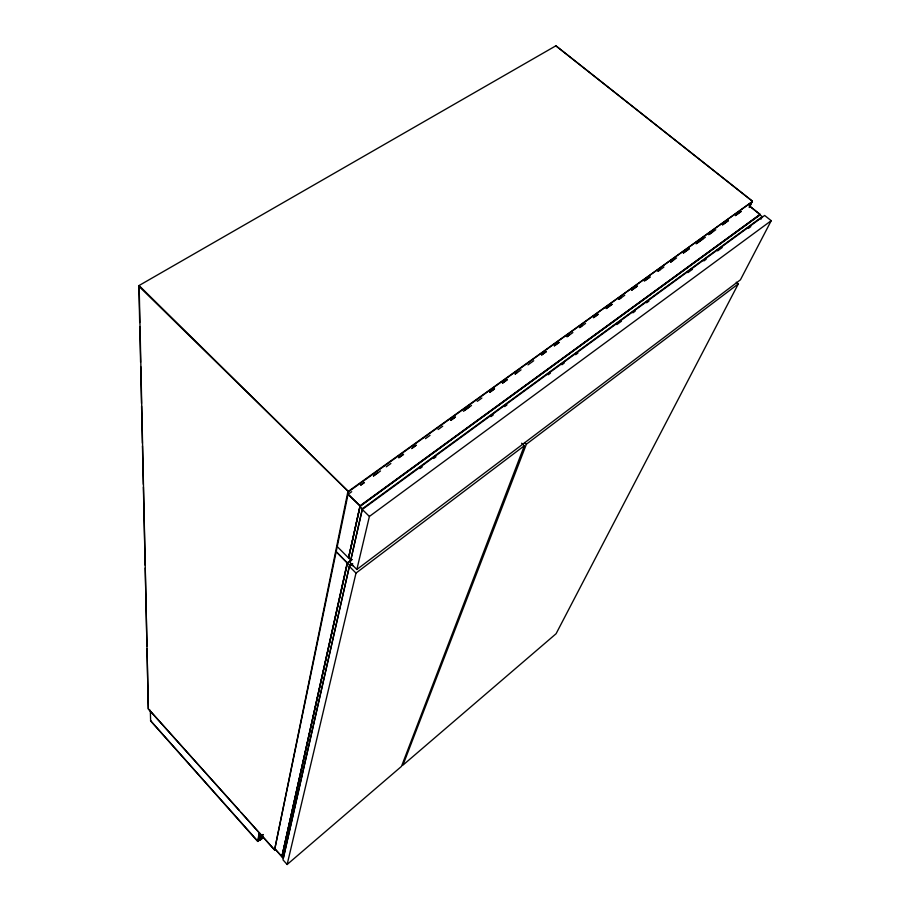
<?xml version="1.0" encoding="UTF-8"?>
<svg xmlns="http://www.w3.org/2000/svg" width="910" height="910" viewBox="0 0 910 910"><rect width="100%" height="100%" fill="white"/><g stroke="black" fill="none" stroke-linecap="round" stroke-linejoin="round"><path stroke-width="1.36" d="M348.246 494.187L360.167 506.04L348.587 557.978L337.246 546.614M274.843 848.848L281.964 856.64L347.438 563.108L336.336 551.824L349.565 565.246L283.272 858.301L274.934 848.814M259.623 839.646C260.442 840.601 258.394 838.19 262.945 836.54M260.499 834.754L261.022 834.584M147.022 648.91L148.319 708.867L274.592 849.894L348.564 491.73L139.139 285.638L148.319 708.867L239.375 810.56M259.214 832.741L257.712 841.42L263.377 836.961M259.498 832.764L258.008 841.443L150.514 720.686L257.712 841.42L262.205 837.712M262.273 835.812C258.599 839.805 260.226 837.928 262.922 835.027M260.26 836.097L260.817 836.472M260.453 838.554L262.603 836.176M260.749 836.847L262.899 834.481M347.37 563.04L281.884 856.742L347.165 563.074L351.874 559.468M359.996 506.415L348.541 557.784L350.76 560.003L362.351 508.736L762.261 216.66L760.077 214.931L359.996 506.415L362.351 508.736M352.784 563.881L349.394 566.429L282.976 859.836L287.139 864.5L401.481 766.391L524.342 445.741L521.578 443.204M362.282 509.452L350.213 562.801L356.857 569.478L740.421 279.825L771.225 220.686L764.639 215.465L362.282 509.452L369.392 516.436L356.857 569.478M287.139 864.5L356.003 573.084L524.342 445.741M738.306 283.886L526.389 444.194L402.914 765.162L556.078 633.735L738.306 283.886L736.247 282.202M749.18 207.491L752.229 201.03L555.601 45.591L752.331 201.144L749.874 206.638M760.965 219.196L762.261 216.66M139.139 285.638L138.775 286.149L348.564 491.73L752.399 201.554L347.882 491.662L274.592 849.894M262.99 834.652L260.522 836.836M260.01 838.121L262.194 836.301M262.694 836.347L260.522 838.178L259.964 837.791M263.058 836.608C258.247 839.611 259.623 841.284 263.479 837.143M263.422 837.507L259.919 840.226M351.988 559.696L347.165 563.074M349.565 565.246L351.829 563.552M369.392 516.436L771.225 220.686M419.954 468.525L422.24 466.853M433.695 458.481L435.981 456.809M490.934 416.621L493.22 414.949M504.675 406.577L506.961 404.904M548.173 374.772L550.459 373.1M561.914 364.728L564.2 363.056M575.643 354.684L577.941 353.012M616.866 324.551L621.439 321.196M632.894 312.824L635.18 311.152M646.623 302.78L648.921 301.108M687.846 272.647L692.419 269.303M703.874 260.931L706.16 259.259M717.603 250.887L722.187 247.531M748.52 228.285L750.807 226.613M348.075 494.403L360.167 506.04L760.112 214.419L360.053 505.789L348.587 557.978M360.758 485.041L364.216 482.55M373.43 475.919L378.037 472.608M398.773 457.685L403.38 454.374M412.594 447.743L416.052 445.263M450.609 420.397L455.216 417.076M464.43 410.444L469.037 407.134M489.773 392.221L494.38 388.9M502.445 383.099L507.052 379.788M515.117 373.987L517.426 372.326M541.609 354.923L546.227 351.601M554.281 345.8L558.888 342.49M566.953 336.689L569.262 335.028M579.625 327.566L581.934 325.916M593.457 317.624L598.063 314.314M606.128 308.513L611.884 304.361M618.8 299.39L621.098 297.729M631.472 290.279L637.228 286.127M645.292 280.325L649.899 277.015M657.964 271.214L660.262 269.553M670.636 262.091L672.934 260.442M683.308 252.98L689.063 248.839M697.128 243.038L702.884 238.886M708.651 234.746L712.109 232.266M722.472 224.804L728.228 220.652M736.292 214.851L740.899 211.541M349.406 493.357L351.704 491.696M360.917 485.064L364.375 482.573M373.589 475.953L380.505 470.971M386.261 466.83L390.879 463.509M398.933 457.707L403.551 454.397M411.616 448.596L416.223 445.274M425.436 438.643L430.043 435.333M438.108 429.531L442.715 426.21M450.78 420.409L455.387 417.099M463.452 411.297L471.516 405.485M477.272 401.344L481.879 398.034M489.944 392.221L494.562 388.911M502.616 383.11L507.234 379.788M515.299 373.987L521.055 369.847M527.971 364.876L533.726 360.724M541.791 354.923L546.398 351.613M554.463 345.811L559.07 342.49M567.135 336.689L572.89 332.548M579.807 327.577L585.562 323.425M593.627 317.624L598.245 314.314M606.299 308.501L612.066 304.361M618.982 299.39L624.738 295.25M631.654 290.267L637.409 286.127M644.326 281.156L650.081 277.004M658.146 271.203L663.902 267.062M670.818 262.091L676.574 257.939M683.49 252.969L689.245 248.828M696.161 243.857L705.375 237.226M709.982 233.904L715.749 229.764M722.665 224.781L728.421 220.641M735.337 215.67L741.093 211.53M150.639 720.902L150.309 710.301M760.112 214.419L749.158 205.717L760.18 214.646M524.547 442.499L526.389 444.194M556.135 45.659L138.855 285.649L139.685 322.549M352.09 565.008L352.966 565.884M349.394 566.429L356.003 573.084M241.264 812.676L262.08 835.994M263.968 838.11L274.376 849.769M139.787 326.804L140.584 362.271M140.675 366.537L141.505 403.426M141.573 406.269L142.404 443.159M142.46 445.991L143.325 484.302M143.393 487.146L145.145 565.19M145.213 568.022L146.965 646.066"/></g></svg>
